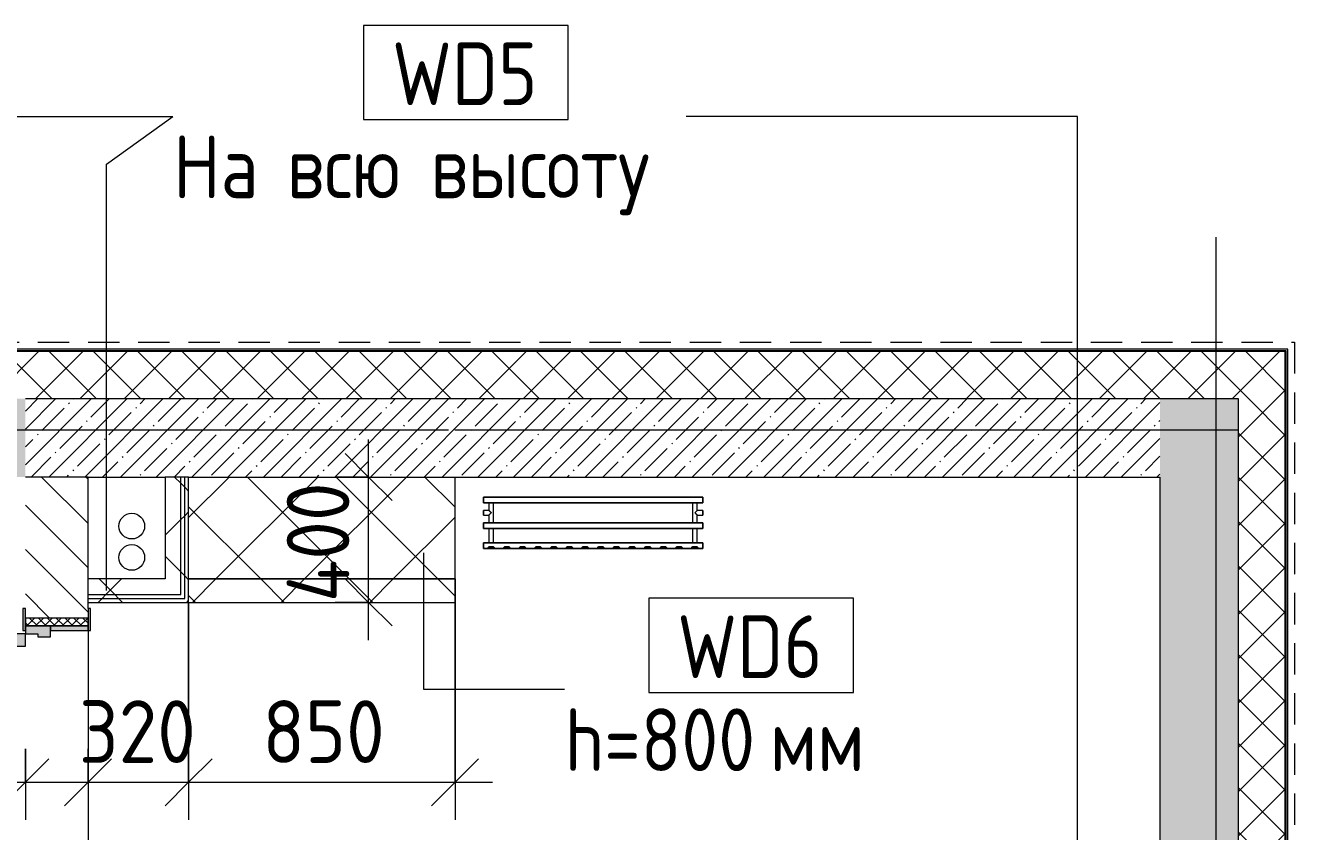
# Model space of a CAD drawing. Header units: millimetres. Extents: x 81037 to 284518, y -8553 to 29000.
# Drawn here: x 121210 to 125260, y 20019 to 22591 of the extents above; entities that cross this region are included whole.
import ezdxf

# ---------------------------------------------------------------- set-up
doc = ezdxf.new("R2010")
doc.units = ezdxf.units.MM
doc.linetypes.add('200_ШТРИХ__ш1_п0_6_', pattern=[160, 100, -60])
doc.linetypes.add('Осевая', pattern=[3175, 635, -476.25, 1587.5, -476.25])
for name, color, linetype, lineweight in [('A-ANNO-DIMS', 7, 'Continuous', 9), ('A-ANNO-DIMS-100', 7, 'Continuous', 9), ('A-DETL', 7, 'Continuous', 9), ('A-DETL-MBND-1', 7, '200_ШТРИХ__ш1_п0_6_', 9), ('A-WALL', 7, 'Continuous', 9), ('A-WALL-1', 7, 'Continuous', 13), ('A-WALL-IDEN', 7, 'Continuous', 9), ('I-WALL', 7, 'Continuous', 9), ('Оси', 7, 'Continuous', 9), ('Оси-2', 7, 'Осевая', 9)]:
    doc.layers.add(name, color=color, linetype=linetype, lineweight=lineweight)
for name, color, linetype, lineweight, true_color in [('A-DOOR-1', 7, 'Continuous', 9, 0xaaaaaa), ('A-DOOR-2', 7, 'Continuous', 9, 0xe2e2e2), ('A-DOOR-FRAM-1', 7, 'Continuous', 9, 0xe2e2e2), ('A-DOOR-FRAM-2', 7, 'Continuous', 9, 0xaaaaaa), ('A-WALL-2', 7, 'Continuous', 13, 0x008040), ('A-WALL-3', 7, 'Continuous', 9, 0xff80c0), ('I-WALL-2', 7, 'Continuous', 9, 0x008040), ('M-EQPM-1', 7, 'Continuous', 9, 0xaaaaaa)]:
    doc.layers.add(name, color=color, linetype=linetype, lineweight=lineweight, true_color=true_color)
doc.styles.add('GOST Common_1', font='GOST_Common.ttf', dxfattribs={"width": 0.9, "height": 200})
doc.styles.add('ISOCPEUR_1', font='isocpeur.ttf', dxfattribs={"width": 0.9, "height": 200})
doc.dimstyles.new('ISO-2_0_0_9К_Средний_округл2', dxfattribs={"dimscale": 304.8, "dimtxt": 199.196235, "dimasz": 0.492126, "dimexe": 0.393701, "dimexo": 0, "dimgap": 0, "dimtad": 1, "dimdec": 0, "dimrnd": 10, "dimzin": 0, "dimdsep": 46, "dimtxsty": 'ISOCPEUR_1', "dimblk1": 'OBLIQUE', "dimblk2": 'OBLIQUE', "dimsah": 1, "dimcen": 0.09, "dimdle": 0.393701, "dimazin": 0, "dimtfac": 1, "dimtdec": 4, "dimtix": 1, "dimtmove": 0, "dimatfit": 3, "dimfxl": 1, "dimtvp": 1, "dimtolj": 1, "dimtzin": 0, "dimarcsym": 2})
pattern_1 = [(45, (0, 0), (-57.024626, 57.024626), []), (45, (57.025, 0), (-57.024626, 57.024626), [100.806, -20.161, 3.353, -16.808])]
pattern_2 = [(45, (0, 0), (-70.71068, 70.71068), []), (135, (0, 0), (-70.71068, -70.71068), [])]
pattern_3 = [(45, (0, 0), (-141.42136, 141.42136), []), (135, (0, 0), (-141.42136, -141.42136), [])]
pattern_4 = [(45, (-440.19, -2155.4), (-141.42136, 141.42136), []), (135, (-440.19, -2155.4), (-141.42136, -141.42136), [])]

# ---------------------------------------------------------------- blocks, each defined once
blk = doc.blocks.new('110_Дверь_СКБ_1Ст_Внутренняя1 - Д-8 950x2100h_охрана-V14-План монтажа стен и перегородок 2 этажа в осях 23_33')
at = {"layer": 'A-DOOR-1'}
h = blk.add_hatch(dxfattribs=at)
h.set_pattern_fill('FP_6', color=256, style=0, pattern_type=2)
h.set_pattern_definition([(135, (1826.41, 164.685), (-14.14214, -14.14214), []), (225, (1826.41, 164.685), (14.14214, -14.14214), [])])
h.paths.add_polyline_path([(462.5, -100), (487.5, -100), (487.5, 100), (462.5, 100)])
at = {"layer": 'A-DOOR-2'}
h = blk.add_hatch(color=256, dxfattribs=at)
h.paths.add_polyline_path([(-437.5, 100), (-437.5, 20), (-402.5, 20), (-402.5, 60), (-412.5, 60), (-412.5, 100)])
h.paths.add_polyline_path([(427.5, 60), (427.5, 20), (462.5, 20), (462.5, 100), (437.5, 100), (437.5, 60)])
at = {"layer": 'A-DOOR-FRAM-1'}
for points in [[(397.5, 100), (437.5, 100), (437.5, 950), (397.5, 950), (397.5, 286.8)], [(-492.5, 100), (-422.5, 100), (-422.5, 108), (-492.5, 108)], [(447.5, 100), (517.5, 100), (517.5, 108), (447.5, 108)], [(-437.5, -100), (-422.5, -100), (-422.5, 20), (-437.5, 20)], [(447.5, -100), (462.5, -100), (462.5, 20), (447.5, 20)], [(-492.5, -108), (-422.5, -108), (-422.5, -100), (-492.5, -100)], [(447.5, -108), (517.5, -108), (517.5, -100), (447.5, -100)]]:
    blk.add_hatch(color=256, dxfattribs=at).paths.add_polyline_path(points)
at = {"layer": 'A-DOOR-FRAM-2'}
h = blk.add_hatch(dxfattribs=at)
h.set_pattern_fill('FP_7', color=256, style=0, pattern_type=2)
h.set_pattern_definition([(45, (-296.384, 164.685), (-14.1421, 14.1421), []), (135, (-296.384, 164.685), (-14.1421, -14.1421), [])])
h.paths.add_polyline_path([(-462.5, -100), (-437.5, -100), (-437.5, 100), (-462.5, 100)])
at = {"layer": 'A-DOOR-1'}
for p, q in [((437.5, 950), (397.5, 950)), ((397.5, 950), (397.5, 100)), ((437.5, 100), (437.5, 950)), ((397.5, 100), (437.5, 100))]:
    blk.add_line(p, q, dxfattribs=at)
blk.add_arc((437.5, 100), 850, 90, 180, dxfattribs=at)
at = {"layer": 'A-DOOR-FRAM-2'}
for p, q in [((-422.5, 108), (-492.5, 108)), ((-492.5, 108), (-492.5, 100)), ((-492.5, 100), (-422.5, 100)), ((-437.5, 100), (-462.5, 100)), ((-462.5, 100), (-462.5, -100)), ((-412.5, 100), (-437.5, 100)), ((-437.5, 100), (-437.5, 20)), ((-437.5, -100), (-437.5, 100)), ((-422.5, 100), (-437.5, 100)), ((-437.5, 100), (-437.5, 99)), ((-437.5, 99), (-422.5, 99)), ((-422.5, 100), (-422.5, 108)), ((-422.5, 99), (-422.5, 100)), ((-412.5, 60), (-412.5, 100)), ((437.5, 100), (437.5, 60)), ((462.5, 100), (437.5, 100)), ((517.5, 108), (447.5, 108)), ((447.5, 108), (447.5, 100)), ((462.5, 100), (447.5, 100)), ((447.5, 100), (447.5, 99)), ((447.5, 100), (517.5, 100)), ((447.5, 99), (462.5, 99)), ((462.5, 20), (462.5, 100)), ((487.5, 100), (462.5, 100)), ((462.5, 100), (462.5, -100)), ((462.5, 99), (462.5, 100)), ((487.5, -100), (487.5, 100)), ((517.5, 100), (517.5, 108)), ((-402.5, 60), (-412.5, 60)), ((-402.5, 20), (-402.5, 60)), ((437.5, 60), (427.5, 60)), ((427.5, 60), (427.5, 20)), ((-437.5, 20), (-402.5, 20)), ((-422.5, 20), (-437.5, 20)), ((-437.5, 20), (-437.5, -100)), ((-422.5, -100), (-422.5, 20)), ((427.5, 20), (462.5, 20)), ((462.5, 20), (447.5, 20)), ((447.5, 20), (447.5, -100)), ((462.5, -100), (462.5, 20)), ((-422.5, -100), (-492.5, -100)), ((-492.5, -100), (-492.5, -108)), ((-492.5, -108), (-422.5, -108)), ((-462.5, -100), (-437.5, -100)), ((-437.5, -100), (-422.5, -100)), ((-422.5, -108), (-422.5, -100)), ((447.5, -100), (462.5, -100)), ((517.5, -100), (447.5, -100)), ((447.5, -100), (447.5, -108)), ((447.5, -108), (517.5, -108)), ((462.5, -100), (487.5, -100)), ((517.5, -108), (517.5, -100))]:
    blk.add_line(p, q, dxfattribs=at)
blk = doc.blocks.new('radiator_prado_classic_z_tip_30_po exemplyaru - Classic Z Тип 30-300-V39-План монтажа стен и перегородок 2 этажа в осях 23_33')
at = {"layer": 'M-EQPM-1'}
for p, q in [((0, 228), (0, 210)), ((700, 228), (0, 228)), ((0, 210), (0, 228)), ((0, 228), (12.5, 228)), ((0, 210), (700, 210)), ((17.5, 210), (0, 210)), ((12.5, 228), (37.5, 228)), ((37.5, 228), (12.5, 228)), ((12.5, 228), (37.5, 228)), ((12.5, 228), (17.5, 223)), ((12.5, 228), (17.5, 223)), ((32.5, 223), (17.5, 223)), ((17.5, 223), (32.5, 223)), ((17.5, 210), (17.5, 164)), ((17.5, 210), (17.5, 164)), ((26.9, 210), (17.5, 210)), ((17.5, 210), (21.2, 210)), ((30.3, 210), (17.5, 210)), ((17.5, 210), (32.5, 210)), ((31.5, 210), (18.5, 210)), ((21.2, 210), (23.1, 210)), ((23.1, 210), (25, 210)), ((25, 210), (30.3, 210)), ((32.5, 210), (26.9, 210)), ((30.3, 210), (32.5, 210)), ((32.5, 210), (30.3, 210)), ((32.5, 223), (37.5, 228)), ((37.5, 228), (32.5, 223)), ((32.5, 164), (32.5, 210)), ((32.5, 164), (32.5, 210)), ((667.5, 210), (32.5, 210)), ((37.5, 228), (62.5, 228)), ((62.5, 228), (87.5, 228)), ((87.5, 228), (62.5, 228)), ((62.5, 228), (87.5, 228)), ((62.5, 228), (67.5, 223)), ((62.5, 228), (67.5, 223)), ((82.5, 223), (67.5, 223)), ((67.5, 223), (82.5, 223)), ((82.5, 223), (87.5, 228)), ((87.5, 228), (82.5, 223)), ((87.5, 228), (112.5, 228)), ((112.5, 228), (137.5, 228)), ((137.5, 228), (112.5, 228)), ((112.5, 228), (137.5, 228)), ((112.5, 228), (117.5, 223)), ((112.5, 228), (117.5, 223)), ((132.5, 223), (117.5, 223)), ((117.5, 223), (132.5, 223)), ((132.5, 223), (137.5, 228)), ((137.5, 228), (132.5, 223)), ((137.5, 228), (162.5, 228)), ((162.5, 228), (187.5, 228)), ((187.5, 228), (162.5, 228)), ((162.5, 228), (187.5, 228)), ((162.5, 228), (167.5, 223)), ((162.5, 228), (167.5, 223)), ((182.5, 223), (167.5, 223)), ((167.5, 223), (182.5, 223)), ((182.5, 223), (187.5, 228)), ((187.5, 228), (182.5, 223)), ((187.5, 228), (212.5, 228)), ((212.5, 228), (237.5, 228)), ((237.5, 228), (212.5, 228)), ((212.5, 228), (237.5, 228)), ((212.5, 228), (217.5, 223)), ((212.5, 228), (217.5, 223)), ((232.5, 223), (217.5, 223)), ((217.5, 223), (232.5, 223)), ((232.5, 223), (237.5, 228)), ((237.5, 228), (232.5, 223)), ((237.5, 228), (262.5, 228)), ((262.5, 228), (287.5, 228)), ((287.5, 228), (262.5, 228)), ((262.5, 228), (287.5, 228)), ((262.5, 228), (267.5, 223)), ((262.5, 228), (267.5, 223)), ((282.5, 223), (267.5, 223)), ((267.5, 223), (282.5, 223)), ((282.5, 223), (287.5, 228)), ((287.5, 228), (282.5, 223)), ((287.5, 228), (312.5, 228)), ((312.5, 228), (337.5, 228)), ((337.5, 228), (312.5, 228)), ((312.5, 228), (337.5, 228)), ((312.5, 228), (317.5, 223)), ((312.5, 228), (317.5, 223)), ((332.5, 223), (317.5, 223)), ((317.5, 223), (332.5, 223)), ((332.5, 223), (337.5, 228)), ((337.5, 228), (332.5, 223)), ((337.5, 228), (362.5, 228)), ((362.5, 228), (387.5, 228)), ((387.5, 228), (362.5, 228)), ((362.5, 228), (387.5, 228)), ((362.5, 228), (367.5, 223)), ((362.5, 228), (367.5, 223)), ((382.5, 223), (367.5, 223)), ((367.5, 223), (382.5, 223)), ((382.5, 223), (387.5, 228)), ((387.5, 228), (382.5, 223)), ((387.5, 228), (412.5, 228)), ((412.5, 228), (437.5, 228)), ((437.5, 228), (412.5, 228)), ((412.5, 228), (437.5, 228)), ((412.5, 228), (417.5, 223)), ((412.5, 228), (417.5, 223)), ((432.5, 223), (417.5, 223)), ((417.5, 223), (432.5, 223)), ((432.5, 223), (437.5, 228)), ((437.5, 228), (432.5, 223)), ((437.5, 228), (462.5, 228)), ((462.5, 228), (487.5, 228)), ((487.5, 228), (462.5, 228)), ((462.5, 228), (487.5, 228)), ((462.5, 228), (467.5, 223)), ((462.5, 228), (467.5, 223)), ((482.5, 223), (467.5, 223)), ((467.5, 223), (482.5, 223)), ((482.5, 223), (487.5, 228)), ((487.5, 228), (482.5, 223)), ((487.5, 228), (512.5, 228)), ((512.5, 228), (537.5, 228)), ((537.5, 228), (512.5, 228)), ((512.5, 228), (537.5, 228)), ((512.5, 228), (517.5, 223)), ((512.5, 228), (517.5, 223)), ((532.5, 223), (517.5, 223)), ((517.5, 223), (532.5, 223)), ((532.5, 223), (537.5, 228)), ((537.5, 228), (532.5, 223)), ((537.5, 228), (562.5, 228)), ((562.5, 228), (587.5, 228)), ((587.5, 228), (562.5, 228)), ((562.5, 228), (587.5, 228)), ((562.5, 228), (567.5, 223)), ((562.5, 228), (567.5, 223)), ((582.5, 223), (567.5, 223)), ((567.5, 223), (582.5, 223)), ((582.5, 223), (587.5, 228)), ((587.5, 228), (582.5, 223)), ((587.5, 228), (612.5, 228)), ((612.5, 228), (637.5, 228)), ((637.5, 228), (612.5, 228)), ((612.5, 228), (637.5, 228)), ((612.5, 228), (617.5, 223)), ((612.5, 228), (617.5, 223)), ((632.5, 223), (617.5, 223)), ((617.5, 223), (632.5, 223)), ((632.5, 223), (637.5, 228)), ((637.5, 228), (632.5, 223)), ((637.5, 228), (662.5, 228)), ((662.5, 228), (687.5, 228)), ((687.5, 228), (662.5, 228)), ((662.5, 228), (687.5, 228)), ((662.5, 228), (667.5, 223)), ((662.5, 228), (667.5, 223)), ((682.5, 223), (667.5, 223)), ((667.5, 223), (682.5, 223)), ((667.5, 210), (667.5, 164)), ((667.5, 210), (667.5, 164)), ((667.8, 210), (667.5, 210)), ((667.5, 210), (682.5, 210)), ((668.5, 210), (667.5, 210)), ((667.5, 210), (676.9, 210)), ((668.5, 210), (667.8, 210)), ((669.7, 210), (668.5, 210)), ((675, 210), (668.5, 210)), ((681.5, 210), (668.5, 210)), ((671.2, 210), (669.7, 210)), ((673.1, 210), (671.2, 210)), ((675, 210), (673.1, 210)), ((676.9, 210), (675, 210)), ((680.3, 210), (675, 210)), ((678.7, 210), (676.9, 210)), ((676.9, 210), (682.5, 210)), ((680.3, 210), (678.7, 210)), ((681.5, 210), (680.3, 210)), ((681.5, 210), (680.3, 210)), ((682.2, 210), (681.5, 210)), ((682.5, 210), (681.5, 210)), ((682.5, 210), (682.2, 210)), ((682.5, 223), (687.5, 228)), ((687.5, 228), (682.5, 223)), ((682.5, 164), (682.5, 210)), ((682.5, 164), (682.5, 210)), ((700, 210), (682.5, 210)), ((687.5, 228), (700, 228)), ((700, 210), (700, 228)), ((700, 228), (700, 210)), ((700, 164), (0, 164)), ((0, 164), (0, 146)), ((0, 146), (0, 164)), ((0, 164), (17.5, 164)), ((19.7, 164), (17.5, 164)), ((17.5, 164), (28.7, 164)), ((28.7, 164), (17.5, 164)), ((17.5, 164), (32.5, 164)), ((18.5, 164), (31.5, 164)), ((21.2, 164), (19.7, 164)), ((32.5, 164), (21.2, 164)), ((28.7, 164), (32.5, 164)), ((30.3, 164), (28.7, 164)), ((31.5, 164), (30.3, 164)), ((32.2, 164), (31.5, 164)), ((32.5, 164), (32.2, 164)), ((32.5, 164), (667.5, 164)), ((680.3, 164), (667.5, 164)), ((667.5, 164), (682.5, 164)), ((669.7, 164), (667.5, 164)), ((667.5, 164), (669.7, 164)), ((668.5, 164), (681.5, 164)), ((676.9, 164), (669.7, 164)), ((669.7, 164), (671.2, 164)), ((671.2, 164), (676.9, 164)), ((681.5, 164), (676.9, 164)), ((676.9, 164), (678.7, 164)), ((678.7, 164), (682.2, 164)), ((681.5, 164), (680.3, 164)), ((682.2, 164), (681.5, 164)), ((682.2, 164), (681.5, 164)), ((682.5, 164), (682.2, 164)), ((682.5, 164), (682.2, 164)), ((682.2, 164), (682.5, 164)), ((682.5, 164), (700, 164)), ((700, 146), (700, 164)), ((700, 164), (700, 146)), ((0, 146), (700, 146)), ((17.5, 146), (0, 146)), ((17.5, 121.5), (0, 121.5)), ((17.5, 146), (17.5, 121.5)), ((17.5, 146), (17.5, 121.5)), ((17.5, 146), (32.5, 146)), ((26.9, 146), (17.5, 146)), ((17.5, 146), (32.5, 146)), ((32.5, 146), (17.5, 146)), ((31.5, 146), (18.5, 146)), ((32.2, 146), (26.9, 146)), ((32.5, 146), (32.2, 146)), ((32.5, 82), (32.5, 146)), ((32.5, 82), (32.5, 146)), ((667.5, 146), (32.5, 146)), ((667.5, 146), (667.5, 82)), ((667.5, 146), (667.5, 82)), ((667.5, 146), (673.1, 146)), ((682.5, 146), (667.5, 146)), ((667.5, 146), (669.7, 146)), ((682.5, 146), (667.5, 146)), ((681.5, 146), (668.5, 146)), ((669.7, 146), (671.2, 146)), ((671.2, 146), (673.1, 146)), ((673.1, 146), (682.5, 146)), ((673.1, 146), (675, 146)), ((675, 146), (676.9, 146)), ((676.9, 146), (682.2, 146)), ((682.2, 146), (682.5, 146)), ((682.5, 121.5), (682.5, 146)), ((682.5, 121.5), (682.5, 146)), ((700, 146), (682.5, 146)), ((700, 121.5), (682.5, 121.5)), ((700, 121.5), (700, 106.5)), ((700, 121.2), (700, 121.5)), ((700, 121.5), (700, 121.2)), ((700, 121.2), (700, 121.5)), ((17.5, 121.5), (0, 121.5)), ((0, 121.5), (0, 121.2)), ((0, 106.5), (0, 121.5)), ((0, 121.2), (0, 106.8)), ((0, 121.2), (0, 120.5)), ((0, 120.5), (0, 121.2)), ((0, 121.2), (0, 121.2)), ((0, 120.5), (0, 119.3)), ((0, 119.3), (0, 120.5)), ((0, 119.3), (0, 117.8)), ((0, 117.8), (0, 119.3)), ((0, 117.8), (0, 115.9)), ((0, 115.9), (0, 117.8)), ((0, 115.9), (0, 114)), ((0, 114), (0, 115.9)), ((0, 114), (0, 112.1)), ((0, 112.1), (0, 114)), ((0, 112.1), (0, 110.2)), ((0, 110.2), (0, 112.1)), ((0, 110.2), (0, 108.7)), ((0, 108.7), (0, 110.2)), ((0, 108.7), (0, 106.8)), ((0, 106.8), (0, 108.7)), ((0, 106.8), (0, 106.5)), ((0, 106.8), (0, 106.8)), ((0, 106.5), (17.5, 106.5)), ((0, 106.5), (17.5, 106.5)), ((700, 82), (0, 82)), ((0, 82), (0, 64)), ((0, 64), (0, 82)), ((0, 82), (17.5, 82)), ((17.5, 106.5), (17.5, 82)), ((17.5, 106.5), (17.5, 82)), ((32.5, 82), (17.5, 82)), ((17.5, 82), (17.8, 82)), ((17.8, 82), (17.5, 82)), ((17.5, 82), (32.5, 82)), ((17.8, 82), (18.5, 82)), ((18.5, 82), (17.8, 82)), ((18.5, 82), (28.7, 82)), ((19.7, 82), (18.5, 82)), ((18.5, 82), (31.5, 82)), ((21.2, 82), (19.7, 82)), ((30.3, 82), (21.2, 82)), ((28.7, 82), (32.5, 82)), ((32.5, 82), (30.3, 82)), ((32.5, 82), (667.5, 82)), ((667.8, 82), (667.5, 82)), ((667.5, 82), (682.5, 82)), ((667.8, 82), (667.5, 82)), ((667.5, 82), (667.8, 82)), ((675, 82), (667.8, 82)), ((669.7, 82), (667.8, 82)), ((667.8, 82), (682.5, 82)), ((668.5, 82), (681.5, 82)), ((671.2, 82), (669.7, 82)), ((673.1, 82), (671.2, 82)), ((678.7, 82), (673.1, 82)), ((682.5, 82), (675, 82)), ((682.5, 82), (678.7, 82)), ((700, 121.5), (682.5, 121.5)), ((682.5, 82), (682.5, 106.5)), ((682.5, 106.5), (700, 106.5)), ((682.5, 82), (682.5, 106.5)), ((682.5, 106.5), (700, 106.5)), ((682.5, 82), (700, 82)), ((700, 106.8), (700, 121.2)), ((700, 121.2), (700, 106.8)), ((700, 115.9), (700, 121.2)), ((700, 106.8), (700, 115.9)), ((700, 106.5), (700, 106.8)), ((700, 106.8), (700, 106.5)), ((700, 106.5), (700, 106.8)), ((700, 64), (700, 82)), ((700, 82), (700, 64)), ((700, 64), (0, 64)), ((0, 64), (700, 64))]:
    blk.add_line(p, q, dxfattribs=at)
for points, knots in [([(17.8, 121.2), (17.7, 121.3), (17.7, 121.3), (17.5, 121.5), (17.5, 121.5), (17.5, 121.5)], [0.8571429, 0.8571429, 0.8571429, 0.8571429, 0.8928571, 0.9285714, 1, 1, 1, 1]), ([(17.5, 121.5), (17.5, 121.5), (17.5, 121.5), (17.7, 121.3), (17.7, 121.3), (17.8, 121.2)], [0, 0, 0, 0, 0.0714286, 0.1071429, 0.1428571, 0.1428571, 0.1428571, 0.1428571]), ([(675, 114), (675.5, 114.5), (676.4, 115.4), (677.6, 116.6), (678.4, 117.4), (678.9, 117.9), (679.2, 118.2), (679.5, 118.5), (679.8, 118.8), (680.1, 119.2), (680.4, 119.4), (680.7, 119.7), (681, 120), (681.3, 120.3), (681.5, 120.5), (681.7, 120.7), (681.9, 120.9), (682.1, 121.1), (682.2, 121.2), (682.3, 121.3), (682.5, 121.5), (682.5, 121.5), (682.5, 121.5)], [0, 0, 0, 0, 0.142857, 0.285714, 0.357143, 0.392857, 0.428571, 0.464286, 0.5, 0.535714, 0.571429, 0.607143, 0.642857, 0.678571, 0.714286, 0.75, 0.785714, 0.821429, 0.857143, 0.892857, 0.928571, 1, 1, 1, 1]), ([(682.5, 121.5), (682.5, 121.5), (682.5, 121.5), (682.3, 121.3), (682.3, 121.3), (682.2, 121.2)], [0, 0, 0, 0, 0.0714286, 0.1071429, 0.1428571, 0.1428571, 0.1428571, 0.1428571]), ([(682.5, 121.5), (682.5, 121.5), (682.5, 121.5), (682.3, 121.3), (682.3, 121.3), (682.2, 121.2)], [0, 0, 0, 0, 0.0714286, 0.1071429, 0.1428571, 0.1428571, 0.1428571, 0.1428571]), ([(682.2, 121.2), (682.3, 121.3), (682.3, 121.3), (682.5, 121.5), (682.5, 121.5), (682.5, 121.5)], [0.8571429, 0.8571429, 0.8571429, 0.8571429, 0.8928571, 0.9285714, 1, 1, 1, 1]), ([(17.5, 121.5), (17.5, 121.5), (17.5, 121.5), (17.7, 121.3), (17.7, 121.3), (17.8, 121.2)], [0, 0, 0, 0, 0.0714286, 0.1071429, 0.1428571, 0.1428571, 0.1428571, 0.1428571]), ([(25, 114), (24.5, 114.5), (23.6, 115.4), (22.4, 116.6), (21.6, 117.4), (21.1, 117.9), (20.8, 118.2), (20.5, 118.5), (20.2, 118.8), (19.8, 119.1), (19.6, 119.4), (19.3, 119.7), (19, 120), (18.7, 120.3), (18.5, 120.5), (18.3, 120.7), (18.1, 120.9), (17.9, 121.1), (17.8, 121.2), (17.7, 121.3), (17.5, 121.5), (17.5, 121.5), (17.5, 121.5)], [0, 0, 0, 0, 0.142857, 0.285714, 0.357143, 0.392857, 0.428571, 0.464286, 0.5, 0.535714, 0.571429, 0.607143, 0.642857, 0.678571, 0.714286, 0.75, 0.785714, 0.821429, 0.857143, 0.892857, 0.928571, 1, 1, 1, 1]), ([(17.5, 106.5), (17.5, 106.5), (17.5, 106.5), (17.7, 106.7), (17.8, 106.8), (17.9, 106.9), (18.1, 107.1), (18.3, 107.3), (18.5, 107.5), (18.7, 107.7), (19, 108), (19.3, 108.3), (19.6, 108.6), (19.8, 108.9), (20.3, 109.3), (20.7, 109.7), (21.1, 110.1), (21.6, 110.6), (22.4, 111.4), (23.6, 112.6), (24.5, 113.5), (25, 114)], [0, 0, 0, 0, 0.071429, 0.107143, 0.142857, 0.178571, 0.214286, 0.25, 0.285714, 0.321429, 0.357143, 0.392857, 0.428571, 0.464286, 0.5, 0.571429, 0.607143, 0.642857, 0.714286, 0.857143, 1, 1, 1, 1]), ([(17.5, 106.5), (17.5, 106.5), (17.5, 106.5), (17.7, 106.7), (17.7, 106.7), (17.8, 106.8)], [0, 0, 0, 0, 0.0714286, 0.1071429, 0.1428571, 0.1428571, 0.1428571, 0.1428571]), ([(17.8, 106.8), (17.7, 106.7), (17.7, 106.7), (17.5, 106.5), (17.5, 106.5), (17.5, 106.5)], [0.8571429, 0.8571429, 0.8571429, 0.8571429, 0.8928571, 0.9285714, 1, 1, 1, 1]), ([(17.8, 106.8), (17.7, 106.7), (17.7, 106.7), (17.5, 106.5), (17.5, 106.5), (17.5, 106.5)], [0.8571429, 0.8571429, 0.8571429, 0.8571429, 0.8928571, 0.9285714, 1, 1, 1, 1]), ([(17.8, 121.2), (17.8, 121.2), (17.9, 121.1), (18.1, 120.9), (18.3, 120.7), (18.5, 120.5), (18.7, 120.3), (19, 120), (19.3, 119.7), (19.6, 119.4), (19.8, 119.1), (20.3, 118.7), (20.7, 118.3), (21.1, 117.9), (21.6, 117.4), (22.4, 116.6), (23.1, 115.9), (23.6, 115.4)], [0.1428571, 0.1428571, 0.1428571, 0.1428571, 0.1785714, 0.2142857, 0.25, 0.2857143, 0.3214286, 0.3571429, 0.3928571, 0.4285714, 0.4642857, 0.5, 0.5714286, 0.6071429, 0.6428571, 0.7142857, 0.8571429, 0.8571429, 0.8571429, 0.8571429]), ([(17.8, 106.8), (17.8, 106.8), (17.9, 106.9), (18.1, 107.1), (18.3, 107.3), (18.5, 107.5), (18.7, 107.7), (19, 108), (19.3, 108.3), (19.6, 108.6), (19.9, 108.8), (20.3, 109.3), (20.6, 109.6), (20.8, 109.8)], [0.1428571, 0.1428571, 0.1428571, 0.1428571, 0.1785714, 0.2142857, 0.25, 0.2857143, 0.3214286, 0.3571429, 0.3928571, 0.4285714, 0.4642857, 0.5, 0.5714286, 0.5714286, 0.5714286, 0.5714286]), ([(22.1, 111.1), (21.9, 110.9), (21.6, 110.6), (21.1, 110.1), (20.8, 109.8), (20.5, 109.5), (20.2, 109.2), (19.8, 108.9), (19.6, 108.6), (19.3, 108.3), (19, 108), (18.7, 107.7), (18.6, 107.6), (18.5, 107.5)], [0.2857143, 0.2857143, 0.2857143, 0.2857143, 0.3571429, 0.3928571, 0.4285714, 0.4642857, 0.5, 0.5357143, 0.5714286, 0.6071429, 0.6428571, 0.6785714, 0.7142857, 0.7142857, 0.7142857, 0.7142857]), ([(19.6, 119.4), (19.7, 119.3), (19.9, 119.2), (20.3, 118.7), (20.6, 118.4), (20.8, 118.2)], [0.4285714, 0.4285714, 0.4285714, 0.4285714, 0.4642857, 0.5, 0.5714286, 0.5714286, 0.5714286, 0.5714286]), ([(22.1, 116.9), (21.9, 117.1), (21.6, 117.4), (21.1, 117.9), (20.9, 118.1), (20.8, 118.2)], [0.2857143, 0.2857143, 0.2857143, 0.2857143, 0.3571429, 0.3928571, 0.4285714, 0.4285714, 0.4285714, 0.4285714]), ([(20.8, 118.2), (20.9, 118.1), (21.1, 117.9), (21.6, 117.4), (21.9, 117.1), (22.1, 116.9)], [0.5714286, 0.5714286, 0.5714286, 0.5714286, 0.6071429, 0.6428571, 0.7142857, 0.7142857, 0.7142857, 0.7142857]), ([(20.8, 109.8), (20.9, 109.9), (21.1, 110.1), (21.6, 110.6), (21.9, 110.9), (22.1, 111.1)], [0.5714286, 0.5714286, 0.5714286, 0.5714286, 0.6071429, 0.6428571, 0.7142857, 0.7142857, 0.7142857, 0.7142857]), ([(22.1, 111.1), (21.9, 110.9), (21.6, 110.6), (21.1, 110.1), (20.9, 109.9), (20.8, 109.8)], [0.2857143, 0.2857143, 0.2857143, 0.2857143, 0.3571429, 0.3928571, 0.4285714, 0.4285714, 0.4285714, 0.4285714]), ([(682.5, 106.5), (682.5, 106.5), (682.5, 106.5), (682.3, 106.7), (682.2, 106.8), (682.1, 106.9), (681.9, 107.1), (681.7, 107.3), (681.5, 107.5), (681.3, 107.7), (681, 108), (680.7, 108.3), (680.4, 108.6), (680.1, 108.8), (679.7, 109.3), (679.3, 109.7), (678.9, 110.1), (678.4, 110.6), (677.6, 111.4), (676.4, 112.6), (675.5, 113.5), (675, 114)], [0, 0, 0, 0, 0.071429, 0.107143, 0.142857, 0.178571, 0.214286, 0.25, 0.285714, 0.321429, 0.357143, 0.392857, 0.428571, 0.464286, 0.5, 0.571429, 0.607143, 0.642857, 0.714286, 0.857143, 1, 1, 1, 1]), ([(682.2, 121.2), (682.2, 121.2), (682.1, 121.1), (681.9, 120.9), (681.7, 120.7), (681.5, 120.5), (681.3, 120.3), (681, 120), (680.7, 119.7), (680.4, 119.4), (680.1, 119.2), (679.7, 118.7), (679.3, 118.3), (678.9, 117.9), (678.4, 117.4), (677.6, 116.6), (676.9, 115.9), (676.4, 115.4)], [0.1428571, 0.1428571, 0.1428571, 0.1428571, 0.1785714, 0.2142857, 0.25, 0.2857143, 0.3214286, 0.3571429, 0.3928571, 0.4285714, 0.4642857, 0.5, 0.5714286, 0.6071429, 0.6428571, 0.7142857, 0.8571429, 0.8571429, 0.8571429, 0.8571429]), ([(676.4, 115.4), (676.9, 115.9), (677.6, 116.6), (678.4, 117.4), (678.9, 117.9), (679.2, 118.2), (679.5, 118.5), (679.8, 118.8), (680.1, 119.2), (680.4, 119.4), (680.7, 119.7), (681, 120), (681.3, 120.3), (681.5, 120.5), (681.7, 120.7), (681.9, 120.9), (682.1, 121.1), (682.2, 121.2), (682.2, 121.2)], [0.1428571, 0.1428571, 0.1428571, 0.1428571, 0.2857143, 0.3571429, 0.3928571, 0.4285714, 0.4642857, 0.5, 0.5357143, 0.5714286, 0.6071429, 0.6428571, 0.6785714, 0.7142857, 0.75, 0.7857143, 0.8214286, 0.8571429, 0.8571429, 0.8571429, 0.8571429]), ([(679.2, 118.2), (679.1, 118.1), (678.9, 117.9), (678.4, 117.4), (678.1, 117.1), (677.9, 116.9)], [0.5714286, 0.5714286, 0.5714286, 0.5714286, 0.6071429, 0.6428571, 0.7142857, 0.7142857, 0.7142857, 0.7142857]), ([(677.9, 111.1), (678.1, 110.9), (678.4, 110.6), (678.9, 110.1), (679.2, 109.8), (679.5, 109.5), (679.8, 109.2), (680.1, 108.8), (680.4, 108.6), (680.7, 108.3), (681, 108), (681.3, 107.7), (681.5, 107.5), (681.7, 107.3), (681.9, 107.1), (682.1, 106.9), (682.2, 106.8), (682.2, 106.8)], [0.2857143, 0.2857143, 0.2857143, 0.2857143, 0.3571429, 0.3928571, 0.4285714, 0.4642857, 0.5, 0.5357143, 0.5714286, 0.6071429, 0.6428571, 0.6785714, 0.7142857, 0.75, 0.7857143, 0.8214286, 0.8571429, 0.8571429, 0.8571429, 0.8571429]), ([(677.9, 111.1), (678.1, 110.9), (678.4, 110.6), (678.9, 110.1), (679.2, 109.8), (679.5, 109.5), (679.8, 109.2), (680.1, 108.8), (680.4, 108.6), (680.7, 108.3), (681, 108), (681.3, 107.7), (681.5, 107.5), (681.7, 107.3), (681.9, 107.1), (682.1, 106.9), (682.2, 106.8), (682.2, 106.8)], [0.2857143, 0.2857143, 0.2857143, 0.2857143, 0.3571429, 0.3928571, 0.4285714, 0.4642857, 0.5, 0.5357143, 0.5714286, 0.6071429, 0.6428571, 0.6785714, 0.7142857, 0.75, 0.7857143, 0.8214286, 0.8571429, 0.8571429, 0.8571429, 0.8571429]), ([(681.5, 107.5), (681.4, 107.6), (681.3, 107.7), (681, 108), (680.7, 108.3), (680.4, 108.6), (680.1, 108.8), (679.7, 109.3), (679.3, 109.7), (678.9, 110.1), (678.4, 110.6), (678.1, 110.9), (677.9, 111.1)], [0.2857143, 0.2857143, 0.2857143, 0.2857143, 0.3214286, 0.3571429, 0.3928571, 0.4285714, 0.4642857, 0.5, 0.5714286, 0.6071429, 0.6428571, 0.7142857, 0.7142857, 0.7142857, 0.7142857]), ([(682.2, 121.2), (682.2, 121.2), (682.1, 121.1), (681.9, 120.9), (681.7, 120.7), (681.5, 120.5), (681.3, 120.3), (681, 120), (680.7, 119.7), (680.4, 119.4), (680.1, 119.2), (679.7, 118.7), (679.4, 118.4), (679.2, 118.2)], [0.1428571, 0.1428571, 0.1428571, 0.1428571, 0.1785714, 0.2142857, 0.25, 0.2857143, 0.3214286, 0.3571429, 0.3928571, 0.4285714, 0.4642857, 0.5, 0.5714286, 0.5714286, 0.5714286, 0.5714286]), ([(682.2, 106.8), (682.3, 106.7), (682.3, 106.7), (682.5, 106.5), (682.5, 106.5), (682.5, 106.5)], [0.8571429, 0.8571429, 0.8571429, 0.8571429, 0.8928571, 0.9285714, 1, 1, 1, 1]), ([(682.2, 106.8), (682.3, 106.7), (682.3, 106.7), (682.5, 106.5), (682.5, 106.5), (682.5, 106.5)], [0.8571429, 0.8571429, 0.8571429, 0.8571429, 0.8928571, 0.9285714, 1, 1, 1, 1]), ([(682.5, 106.5), (682.5, 106.5), (682.5, 106.5), (682.3, 106.7), (682.3, 106.7), (682.2, 106.8)], [0, 0, 0, 0, 0.0714286, 0.1071429, 0.1428571, 0.1428571, 0.1428571, 0.1428571])]:
    blk.add_open_spline(points, degree=3, knots=knots, dxfattribs=at)
for points in [[(20.8, 118.2), (20.7, 118.3), (20.5, 118.5), (20.2, 118.8), (19.9, 119.2), (19.6, 119.4), (19.3, 119.7), (19, 120), (18.7, 120.3), (18.5, 120.5), (18.3, 120.7), (18.1, 120.9), (17.9, 121.1), (17.8, 121.2), (17.8, 121.2)], [(17.8, 121.2), (17.8, 121.2), (17.9, 121.1), (18.1, 120.9), (18.3, 120.7), (18.5, 120.5), (18.7, 120.3), (19, 120), (19.3, 119.7), (19.5, 119.5), (19.6, 119.4)], [(19.6, 108.6), (19.5, 108.5), (19.3, 108.3), (19, 108), (18.7, 107.7), (18.5, 107.5), (18.3, 107.3), (18.1, 107.1), (17.9, 106.9), (17.8, 106.8), (17.8, 106.8)], [(18.5, 107.5), (18.4, 107.4), (18.3, 107.3), (18.1, 107.1), (17.9, 106.9), (17.8, 106.8), (17.8, 106.8)], [(20.8, 109.8), (20.7, 109.7), (20.5, 109.5), (20.2, 109.2), (19.9, 108.8), (19.7, 108.7), (19.6, 108.6)], [(23.6, 115.4), (23.1, 115.9), (22.6, 116.4), (22.1, 116.9)], [(22.1, 116.9), (22.6, 116.4), (23.1, 115.9), (23.6, 115.4)], [(25, 114), (24.5, 113.5), (23.6, 112.6), (22.6, 111.6), (22.1, 111.1)], [(22.1, 111.1), (22.6, 111.6), (23.1, 112.1), (23.6, 112.6)], [(23.6, 112.6), (23.1, 112.1), (22.6, 111.6), (22.1, 111.1)], [(25, 114), (24.5, 114.5), (24, 115), (23.6, 115.4)], [(23.6, 115.4), (24, 115), (24.5, 114.5), (25, 114)], [(23.6, 115.4), (24, 115), (24.5, 114.5), (25, 114)], [(23.6, 112.6), (24, 113), (24.5, 113.5), (25, 114)], [(25, 114), (24.5, 113.5), (24, 113), (23.6, 112.6)], [(676.4, 115.4), (676, 115), (675.5, 114.5), (675, 114)], [(676.4, 115.4), (676, 115), (675.5, 114.5), (675, 114)], [(675, 114), (675.5, 114.5), (676, 115), (676.4, 115.4)], [(675, 114), (675.5, 113.5), (676.4, 112.6), (677.4, 111.6), (677.9, 111.1)], [(675, 114), (675.5, 113.5), (676.4, 112.6), (677.4, 111.6), (677.9, 111.1)], [(677.9, 111.1), (677.4, 111.6), (676.4, 112.6), (675.5, 113.5), (675, 114)], [(677.9, 116.9), (677.4, 116.4), (676.9, 115.9), (676.4, 115.4)], [(682.2, 106.8), (682.2, 106.8), (682.1, 106.9), (681.9, 107.1), (681.7, 107.3), (681.6, 107.4), (681.5, 107.5)]]:
    blk.add_open_spline(points, degree=3, dxfattribs=at)
blk = doc.blocks.new('Зашивка приборов отопления44 - Зашивка приборов отопления-33398827-План монтажа стен и перегородок 2 этажа в осях 23_33')
at = {"layer": 'A-WALL-3'}
h = blk.add_hatch(dxfattribs=at)
h.set_pattern_fill('FP_48', color=256, style=0, pattern_type=2)
h.set_pattern_definition(pattern_4)
h.paths.add_polyline_path([(122140.8, 18669.6), (122140.8, 18994.6), (121290.8, 18994.6), (121290.8, 18669.6), (121885.7, 18669.6)])
h = blk.add_hatch(dxfattribs=at)
h.set_pattern_fill('FP_48', color=256, style=0, pattern_type=2)
h.set_pattern_definition(pattern_4)
h.paths.add_polyline_path([(121290.8, 18594.6), (122141.3, 18594.6), (122141.3, 18669.6), (121290.8, 18669.6), (121290.8, 18607.1)])
for p, q in [((122140.8, 18669.6), (122140.8, 18994.6)), ((121290.8, 18669.6), (122140.8, 18669.6)), ((122141.3, 18669.6), (121290.8, 18669.6)), ((122141.3, 18594.6), (122141.3, 18669.6)), ((121290.8, 18594.6), (122141.3, 18594.6))]:
    blk.add_line(p, q, dxfattribs=at)
blk = doc.blocks.new('DIMBLOCK40-План монтажа стен и перегородок 2 этажа в осях 23_33')
at = {"layer": 'A-ANNO-DIMS-100'}
for p, q in [((120150.2, 20578), (120150.2, 20056.4)), ((120150.2, 20176.4), (120150.2, 20578)), ((121210, 20282.5), (121210, 20056.4)), ((121210, 20176.4), (121210, 20282.5)), ((120030.2, 20176.4), (121330, 20176.4))]:
    blk.add_line(p, q, dxfattribs=at)
at = {"layer": 'A-ANNO-DIMS-100', "lineweight": 20}
for p, q in [((120150.2, 20176.4), (120225.2, 20251.4)), ((121210, 20176.4), (121285, 20251.4)), ((120150.2, 20176.4), (120075.2, 20101.4)), ((121210, 20176.4), (121135, 20101.4))]:
    blk.add_line(p, q, dxfattribs=at)
at = {"layer": 'A-ANNO-DIMS-100', "color": 0, "insert": (120444.5, 20437.7), "char_height": 200, "width": 565.411, "attachment_point": 1, "line_spacing_factor": 1.149209, "style": 'ISOCPEUR_1'}
blk.add_mtext('1060', dxfattribs=at)
blk = doc.blocks.new('_Oblique')
at = {"color": 0, "linetype": 'ByBlock', "lineweight": -2}
blk.add_line((-0.5, -0.5), (0.5, 0.5), dxfattribs=at)
blk = doc.blocks.new('М_стена2 - Типоразмер-30678229-План монтажа стен и перегородок 2 этажа в осях 23_33')
at = {"layer": 'A-WALL-IDEN'}
for p, q in [((3.258, 1.523), (-3.273, 1.523)), ((-3.273, 1.523), (-3.273, -1.477)), ((3.258, -1.477), (3.258, 1.523)), ((-3.273, -1.477), (3.258, -1.477))]:
    blk.add_line(p, q, dxfattribs=at)
blk = doc.blocks.new('DIMBLOCK73-План монтажа стен и перегородок 2 этажа в осях 23_33')
at = {"layer": 'A-ANNO-DIMS-100'}
for p, q in [((121731, 20750), (121731, 20056.4)), ((121731, 20176.4), (121731, 20750)), ((121410, 20282.5), (121410, 20056.4)), ((121410, 20176.4), (121410, 20282.5)), ((121290, 20176.4), (121731, 20176.4))]:
    blk.add_line(p, q, dxfattribs=at)
at = {"layer": 'A-ANNO-DIMS-100', "lineweight": 20}
for p, q in [((121410, 20176.4), (121485, 20251.4)), ((121731, 20176.4), (121806, 20251.4)), ((121410, 20176.4), (121335, 20101.4)), ((121731, 20176.4), (121656, 20101.4))]:
    blk.add_line(p, q, dxfattribs=at)
at = {"layer": 'A-ANNO-DIMS-100', "color": 0, "insert": (121380.9, 20437.7), "char_height": 200, "width": 455.087, "attachment_point": 1, "line_spacing_factor": 1.149209, "style": 'ISOCPEUR_1'}
blk.add_mtext('320', dxfattribs=at)
blk = doc.blocks.new('DIMBLOCK74-План монтажа стен и перегородок 2 этажа в осях 23_33')
at = {"layer": 'A-ANNO-DIMS-100'}
for p, q in [((122581, 20825), (122581, 20056.4)), ((122581, 20176.4), (122581, 20825)), ((121731, 20750), (121731, 20056.4)), ((121731, 20176.4), (121731, 20750)), ((121731, 20176.4), (122701, 20176.4))]:
    blk.add_line(p, q, dxfattribs=at)
at = {"layer": 'A-ANNO-DIMS-100', "lineweight": 20}
for p, q in [((121731, 20176.4), (121806, 20251.4)), ((122581, 20176.4), (122656, 20251.4)), ((121731, 20176.4), (121656, 20101.4)), ((122581, 20176.4), (122506, 20101.4))]:
    blk.add_line(p, q, dxfattribs=at)
at = {"layer": 'A-ANNO-DIMS-100', "color": 0, "insert": (121966.4, 20437.7), "char_height": 200, "width": 455.087, "attachment_point": 1, "line_spacing_factor": 1.149209, "style": 'ISOCPEUR_1'}
blk.add_mtext('850', dxfattribs=at)
blk = doc.blocks.new('DIMBLOCK75-План монтажа стен и перегородок 2 этажа в осях 23_33')
at = {"layer": 'A-ANNO-DIMS-100'}
for p, q in [((122305.1, 20630), (122305.1, 21270)), ((122199, 21150), (122425.1, 21150)), ((122305.1, 21150), (122199, 21150)), ((122199, 20750), (122425.1, 20750)), ((122305.1, 20750), (122199, 20750))]:
    blk.add_line(p, q, dxfattribs=at)
at = {"layer": 'A-ANNO-DIMS-100', "lineweight": 20}
for p, q in [((122305.1, 21150), (122230.1, 21225)), ((122305.1, 21150), (122380.1, 21075)), ((122305.1, 20750), (122230.1, 20825)), ((122305.1, 20750), (122380.1, 20675))]:
    blk.add_line(p, q, dxfattribs=at)
at = {"layer": 'A-ANNO-DIMS-100', "color": 0, "insert": (122043.8, 20750.8), "char_height": 200, "width": 478.071, "attachment_point": 1, "rotation": 90, "line_spacing_factor": 1.149209, "style": 'ISOCPEUR_1'}
blk.add_mtext('400', dxfattribs=at)

msp = doc.modelspace()

# ---------------------------------------------------------------- hatches: boundary and pattern name
at = {"layer": 'A-WALL'}
h = msp.add_hatch(dxfattribs=at)
h.set_pattern_fill('FP_1', color=256, style=0, pattern_type=2)
h.set_pattern_definition(pattern_2)
h.paths.add_polyline_path([(125080, 21400), (125230, 21400), (125230, 21550), (120150.2, 21550), (120150.2, 21400), (124931.1, 21400)])
h.paths.add_polyline_path([(119069.2, 21400), (119250.2, 21400), (119250.2, 21550), (117900.4, 21550), (117900.4, 21400), (118417.9, 21400)])
h.paths.add_polyline_path([(117000.4, 21400), (117000.4, 21550), (115600.4, 21550), (115600.4, 21400), (116100.4, 21400)])
h.paths.add_polyline_path([(113207.4, 21400), (113300.4, 21400), (113300.4, 21550), (112150, 21550), (112150, 21400), (112556, 21400)])
h.paths.add_polyline_path([(111050, 21400), (111250, 21400), (111250, 21550), (109950.4, 21550), (109950.8, 21400), (110602.1, 21400)])
h.paths.add_polyline_path([(109050.4, 21400), (109050.4, 21550), (107750.4, 21550), (107750.4, 21400), (108648.1, 21400)])
h.paths.add_polyline_path([(106850.4, 21400), (106850.4, 21550), (105550.2, 21550), (105550.2, 21400), (106694.2, 21400)])
h.paths.add_polyline_path([(103250.2, 21400), (103250.2, 21550), (102050, 21550), (102050, 21400), (102786.3, 21400)])
h.paths.add_polyline_path([(100580, 21400), (101150, 21400), (101150, 21550), (96610, 21550), (96610, 21400), (100181, 21400)])
h.paths.add_polyline_path([(93310, 21400), (93310, 21550), (93060, 21550), (93060, 21400)])
h = msp.add_hatch(dxfattribs=at)
h.set_pattern_fill('FP_1', color=256, style=0, pattern_type=2)
h.set_pattern_definition(pattern_2)
h.paths.add_polyline_path([(125230, -250), (125230, 7700), (125080, 7700), (125080, -250)])
h.paths.add_polyline_path([(125230, 10000), (125230, 11920), (125080, 11920), (125080, 10000)])
h.paths.add_polyline_path([(125230, 13120), (125230, 21400), (125080, 21400), (125080, 13120)])
at = {"layer": 'I-WALL'}
h = msp.add_hatch(dxfattribs=at)
h.set_pattern_fill('FP_2', color=256, style=0, pattern_type=2)
h.set_pattern_definition(pattern_1)
h.paths.add_polyline_path([(121210, 21150), (121210, 21400), (120850, 21400), (120850, 21150), (121023.2, 21150)])
h.paths.add_polyline_path([(119250.2, 21150), (119250.2, 21400), (117900.4, 21400), (117900.4, 21150), (119069.2, 21150)])
h.paths.add_polyline_path([(117000.4, 21150), (117000.4, 21400), (116100.4, 21400), (116100.4, 21150)])
h.paths.add_polyline_path([(113207.4, 21150), (113300.4, 21150), (113300.4, 21400), (112150, 21400), (112150, 21150), (112556, 21150)])
h.paths.add_polyline_path([(111050, 21150), (111250, 21150), (111250, 21400), (111050, 21400), (111050, 21275)])
h.paths.add_polyline_path([(110350, 21150), (110350, 21400), (109950.4, 21400), (109950.8, 21150)])
h.paths.add_polyline_path([(109050.4, 21150), (109050.4, 21400), (107750.4, 21400), (107750.4, 21150), (108973.8, 21150)])
h.paths.add_polyline_path([(106694.2, 21150), (106850.4, 21150), (106850.4, 21400), (106050, 21400), (106050, 21150)])
h.paths.add_polyline_path([(103250.2, 21150), (103250.2, 21400), (102050, 21400), (102050, 21150), (103111.9, 21150)])
h.paths.add_polyline_path([(101075, 21150), (101150, 21150), (101150, 21400), (100800, 21400), (100800, 21150), (100832.3, 21150)])
h = msp.add_hatch(dxfattribs=at)
h.set_pattern_fill('FP_2', color=256, style=0, pattern_type=2)
h.set_pattern_definition(pattern_1)
h.paths.add_polyline_path([(124830, 21150), (124830, 21400), (121210, 21400), (121210, 21150), (123628.5, 21150)])
h = msp.add_hatch(dxfattribs=at)
h.set_pattern_fill('FP_2', color=256, style=0, pattern_type=2)
h.set_pattern_definition(pattern_1)
h.paths.add_polyline_path([(125080, 10600), (125080, 11920), (124830, 11920), (124830, 10600), (124931.1, 10600)])
h.paths.add_polyline_path([(125080, 13120), (125080, 21400), (124830, 21400), (124830, 13120), (124931.1, 13120)])
h = msp.add_hatch(dxfattribs=at)
h.set_pattern_fill('FP_4', color=256, style=0, pattern_type=2)
h.set_pattern_definition([(135, (0, 0), (-70.71068, -70.71068), [])])
h.paths.add_polyline_path([(121210, 19100), (121410, 19100), (121410, 19750), (121210, 19750), (121210, 19697)])
h.paths.add_polyline_path([(121410, 20700), (121410, 21150), (121210, 21150), (121210, 20700)])
at = {"layer": 'I-WALL-2'}
h = msp.add_hatch(dxfattribs=at)
h.set_pattern_fill('FP_38', color=256, style=0, pattern_type=2)
h.set_pattern_definition(pattern_3)
h.paths.add_polyline_path([(121674.5, 20775), (121706, 20775), (121706, 21150), (121656, 21150), (121656, 20775)])
h = msp.add_hatch(dxfattribs=at)
h.set_pattern_fill('FP_38', color=256, style=0, pattern_type=2)
h.set_pattern_definition(pattern_3)
h.paths.add_polyline_path([(121718.5, 20762.5), (121718.5, 21150), (121706, 21150), (121706, 20762.5)])
h = msp.add_hatch(dxfattribs=at)
h.set_pattern_fill('FP_38', color=256, style=0, pattern_type=2)
h.set_pattern_definition(pattern_3)
h.paths.add_polyline_path([(121731, 20750), (121731, 21150), (121718.5, 21150), (121718.5, 20750)])
h = msp.add_hatch(dxfattribs=at)
h.set_pattern_fill('FP_38', color=256, style=0, pattern_type=2)
h.set_pattern_definition(pattern_3)
h.paths.add_polyline_path([(121656, 20775), (121656, 20825), (121410, 20825), (121410, 20775)])
h = msp.add_hatch(dxfattribs=at)
h.set_pattern_fill('FP_38', color=256, style=0, pattern_type=2)
h.set_pattern_definition(pattern_3)
h.paths.add_polyline_path([(121674.5, 20762.5), (121706, 20762.5), (121706, 20775), (121410, 20775), (121410, 20762.5), (121656, 20762.5)])
h = msp.add_hatch(dxfattribs=at)
h.set_pattern_fill('FP_38', color=256, style=0, pattern_type=2)
h.set_pattern_definition(pattern_3)
h.paths.add_polyline_path([(121674.5, 20750), (121718.5, 20750), (121718.5, 20762.5), (121410, 20762.5), (121410, 20750), (121656, 20750)])

# ---------------------------------------------------------------- linework, layer by layer
at = {"layer": 'A-DETL'}
for centre in [(121549.5, 20993.4), (121549.5, 20893.4)]:
    msp.add_circle(centre, 41, dxfattribs=at)
at = {"layer": 'A-DETL-MBND-1'}
for p, q in [((119970, 21580), (125260, 21580)), ((125260, 21580), (125260, 15220))]:
    msp.add_line(p, q, dxfattribs=at)
at = {"layer": 'A-WALL'}
for p, q in [((125238, 21558), (119250.2, 21558)), ((125238, -258), (125238, 21558)), ((121210, 21400), (125080, 21400))]:
    msp.add_line(p, q, dxfattribs=at)
at = {"layer": 'A-WALL-1'}
for p, q in [((125233, 21553), (120150.2, 21553)), ((125230, 21550), (120150.2, 21550)), ((125230, 13120), (125230, 21550)), ((125233, 13120), (125233, 21553)), ((125080, 21400), (125080, 13120)), ((121410, 21150), (121210, 21150))]:
    msp.add_line(p, q, dxfattribs=at)
at = {"layer": 'A-WALL-2'}
for p, q in [((121731, 21150), (121656, 21150)), ((121706, 20775), (121706, 21150)), ((121718.5, 20762.5), (121718.5, 21150)), ((121410, 20775), (121706, 20775)), ((121410, 20762.5), (121718.5, 20762.5))]:
    msp.add_line(p, q, dxfattribs=at)
at = {"layer": 'A-WALL-IDEN'}
for p, q in [((120979.4, 22300.4), (121681, 22300.4)), ((121469.1, 22148), (121681, 22300.4)), ((124567.5, 22300.4), (123318.1, 22300.4)), ((124567.5, 18630.1), (124567.5, 22300.4)), ((121469.1, 20787.5), (121469.1, 22148)), ((122480, 20908.5), (122480, 20472.7)), ((122480, 20472.7), (122930.3, 20472.7))]:
    msp.add_line(p, q, dxfattribs=at)
at = {"layer": 'I-WALL'}
for p, q in [((121410, 21150), (121656, 21150)), ((121410, 20730), (121410, 21150)), ((121731, 21150), (124830, 21150)), ((124830, 21150), (124830, 19100)), ((121410, 20660), (121410, 19790))]:
    msp.add_line(p, q, dxfattribs=at)
at = {"layer": 'I-WALL-2'}
for p, q in [((121656, 21150), (121656, 20825)), ((121731, 20750), (121731, 21150)), ((121656, 20825), (121410, 20825)), ((121410, 20750), (121731, 20750))]:
    msp.add_line(p, q, dxfattribs=at)
at = {"layer": 'Оси'}
for p, q in [((125010, 19415.1), (125010, 21915.1)), ((122580, 21300), (125080, 21300))]:
    msp.add_line(p, q, dxfattribs=at)
at = {"layer": 'Оси-2'}
msp.add_line((84936.7, 21300), (122580, 21300), dxfattribs=at)

# ---------------------------------------------------------------- block references
at = {"layer": 'A-DOOR-1', "rotation": 89.99999999999991}
msp.add_blockref('110_Дверь_СКБ_1Ст_Внутренняя1 - Д-8 950x2100h_охрана-V14-План монтажа стен и перегородок 2 этажа в осях 23_33', (121310, 20212.5), dxfattribs=at)
at = {"layer": 'A-WALL-3'}
msp.add_blockref('Зашивка приборов отопления44 - Зашивка приборов отопления-33398827-План монтажа стен и перегородок 2 этажа в осях 23_33', (440.2, 2155.4), dxfattribs=at)
at = {"layer": 'A-WALL-IDEN', "xscale": 99.99999999999993, "yscale": 99.99999999999993, "zscale": 99.99999999999993}
for p in [(122616.1, 22438.4), (123526.2, 20610.7)]:
    msp.add_blockref('М_стена2 - Типоразмер-30678229-План монтажа стен и перегородок 2 этажа в осях 23_33', p, dxfattribs=at)
at = {"layer": 'M-EQPM-1', "rotation": 180}
msp.add_blockref('radiator_prado_classic_z_tip_30_po exemplyaru - Classic Z Тип 30-300-V39-План монтажа стен и перегородок 2 этажа в осях 23_33', (123371.5, 21150), dxfattribs=at)

# ---------------------------------------------------------------- texts
at = {"layer": 'A-WALL-IDEN', "char_height": 200, "attachment_point": 1, "style": 'GOST Common_1'}
for s, insert, width in [('WD5', (122379.6, 22536.4), 584.43), ('На', (121681, 22239.5), 360.759), ('\\fGOST Common|b0|i0|c204|p34|;\\W.9; ', (121978.6, 22239.5), 79.367), ('\\fGOST Common|b0|i0|c204|p34|;\\W.9; ', (122437, 22239.5), 79.367), ('всю', (122044.1, 22239.5), 476.202), ('высоту', (122502.5, 22239.5), 981.265), ('WD6', (123289.7, 20708.7), 584.43), ('h=800', (122930.3, 20411.8), 793.671), ('мм', (123585.2, 20411.8), 360.759)]:
    msp.add_mtext(s, dxfattribs=dict(at, insert=insert, width=width))

# ---------------------------------------------------------------- dimensions: what is measured, and where the dimension line sits
at = {"layer": 'A-ANNO-DIMS'}
dim = msp.add_linear_dim(base=(122305.1, 21150), p1=(122199, 20750), p2=(122199, 21150), angle=90, dimstyle='ISO-2_0_0_9К_Средний_округл2', override={"dimpost": '<>', "dimfxl": 400}, dxfattribs=at)
dim.commit()
dim.dimension.update_dxf_attribs({"geometry": 'DIMBLOCK75-План монтажа стен и перегородок 2 этажа в осях 23_33', "text_midpoint": (122205.1, 20950)})
for base, p1, p2, override, picture, middle in [((122581, 20176.4), (121731, 20750), (122581, 20825), {"dimpost": '<>', "dimfxl": 853.302408}, 'DIMBLOCK74-План монтажа стен и перегородок 2 этажа в осях 23_33', (122156, 20276.4)), ((121731, 20176.4), (121410, 20282.5), (121731, 20750), {"dimpost": '<>', "dimfxl": 567.104353}, 'DIMBLOCK73-План монтажа стен и перегородок 2 этажа в осях 23_33', (121570.5, 20276.4)), ((121210, 20176.4), (120150.2, 20578), (121210, 20282.5), {"dimpost": '<>', "dimfxl": 1100.212127}, 'DIMBLOCK40-План монтажа стен и перегородок 2 этажа в осях 23_33', (120680.1, 20276.4))]:
    dim = msp.add_linear_dim(base=base, p1=p1, p2=p2, dimstyle='ISO-2_0_0_9К_Средний_округл2', override=override, dxfattribs=at)
    dim.commit()
    dim.dimension.update_dxf_attribs({"geometry": picture, "text_midpoint": middle})

doc.saveas('drawing.dxf')
